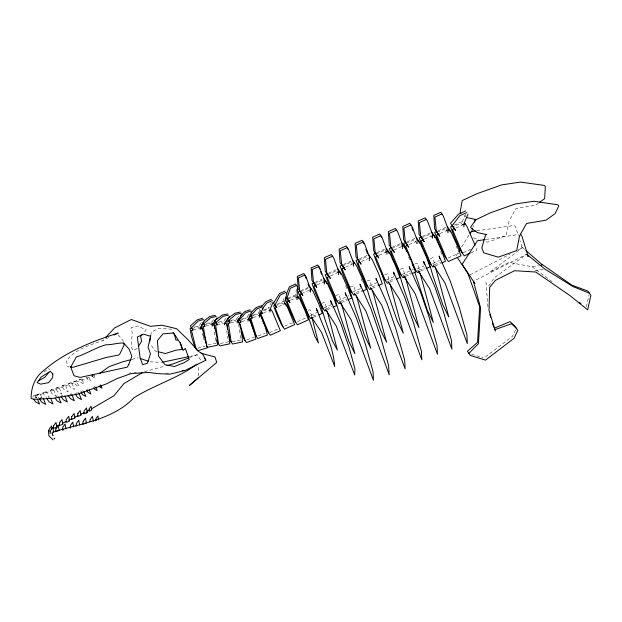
<?xml version="1.0" encoding="UTF-8"?>
<svg xmlns="http://www.w3.org/2000/svg" width="622" height="622" viewBox="0 0 622 622"><rect width="100%" height="100%" fill="white"/><g stroke="black" fill="none" stroke-linecap="round" stroke-linejoin="round"><path stroke-width="0.47" stroke-dasharray="3.11 2.33" d="M198.371 375.929L198.628 364.982M296.22 289.082L295.901 297.852M150.687 335.491L151.434 332.109L158.937 328.191L171.011 329.178L172.146 331.098M108.827 337.583L102.98 340.327C90.12 345.327 74.928 348.95 66.445 360.877L67.712 366.716L69.019 366.817M211.161 324.847L211.534 322.958M586.375 306.794L589.003 294.999M472.93 227.473L473.459 225.669M283.072 301.312L284.526 296.865M515.56 329.839L512.559 336.238L484.025 358.015M271.433 302.292L268.774 307.431L268.828 308.971M465.925 214.256L462.379 221.113L462.519 224.97L461.174 223.041L452.971 226.719M137.268 348.499L132.727 350.481C129.252 343.142 134.235 335.344 130.962 327.817L137.82 326.014L146.217 329.971L143.946 332.459M456.19 255.79L458.173 252.571M461.641 246.942L469.074 234.891M247.152 316.979L249.982 312.454M258.534 312.928L261.364 308.411M488.736 286.05L493.992 278.073L526.663 254.196L473.435 281.3M199.437 325.29L201.987 321.636M36.426 398.134L35.407 395.071L32.717 396.439M41.581 397.427L40.306 393.594L36.69 394.877L39.046 398.321M49.348 398.749L46.541 391.704L42.926 392.995L45.282 396.439L46.907 397.357M53.461 389.131L49.846 390.414L52.209 393.858L56.268 396.167L53.461 389.131L49.846 390.414M59.051 387.086L55.444 388.369L57.799 391.813L61.858 394.123L59.051 387.086L55.444 388.369M65.31 384.793L61.695 386.083L64.05 389.527L68.117 391.837L65.31 384.793L61.695 386.083M71.662 382.476L68.047 383.758L70.403 387.203L74.461 389.512L71.662 382.476L68.047 383.758M76.607 380.788L73.684 381.83L75.596 384.621L78.885 386.487L76.607 380.788L73.684 381.83M81.925 378.93L79.289 379.871L81.016 382.375L83.97 384.062L81.925 378.93L79.289 379.871M80.697 391.907L82.874 390.795M93.432 387.281L95.018 386.472M211.721 322.017L215.15 317.889M224.006 320.625L227.434 316.497M236.687 318.775L239.54 315.331M51.937 432.896L54.378 439.109L55.031 438.37L53.702 439.311M102.957 340.436L103.439 339.915M44.123 372.026L48.376 368.558L49.76 369.608M538.636 202.982L535.62 205.167L516.112 208.44L509.099 220.927L506.23 235.59L487.835 242.137L485.113 241.328M470.061 274.792L510.265 254.025M517.963 250.044L522.247 247.836L519.938 240.605M36.69 394.877L40.306 393.594M42.926 392.995L46.541 391.704M35.166 397.963L36.83 397.116L33.681 397.823M69.967 394.729L71.631 393.882L70.706 393.796M343.484 264.513L351.065 261.108M342.497 266.014L350.699 262.336L352.036 264.264L351.966 262.336M359.438 258.838L367.866 255.059M328.665 273.12L336.245 269.715M358.451 260.338L366.653 256.661L367.548 257.951M327.677 274.621L335.88 270.943L337.225 272.871L337.147 270.943M377.025 252.586L384.606 249.181M345.389 267.25L352.13 264.226M376.038 254.087L384.24 250.409L385.578 252.338L385.477 249.445M392.676 247.02L400.257 243.614M361.343 261.574L368.084 258.55M315.416 282.248L322.165 279.216M330.57 275.857L337.311 272.833M391.689 248.52L399.892 244.835L401.229 246.771M407.107 241.88L415.535 238.102M314.273 283.749L321.932 280.312L324.443 283.92M378.93 255.323L385.671 252.299M300.706 290.808L308.147 287.465M406.119 243.389L414.322 239.703L417.004 243.567M422.556 236.383L430.984 232.605M300.403 291.912L307.913 288.538L310.378 292.076M393.85 250.083L401.322 246.732M317.197 284.806L323.183 282.116L323.121 280.312M421.568 237.892L429.771 234.206L432.453 238.07M438.106 230.855L446.534 227.077M288.04 298.241L296.523 294.439M409.012 244.617L415.753 241.593M263.557 310.036L269.45 307.385M287.582 299.376L294.727 296.165L297.075 299.532M437.118 232.356L445.321 228.678L448.003 232.535M277.008 304.29L283.749 301.266M453.959 225.218L463.227 221.059M263.712 310.813L267.81 308.971M301.639 293.677L309.142 290.303L309.08 288.538M275.546 305.799L282.108 302.852L283.181 304.399L276.619 307.346M424.461 239.128L431.202 236.103M290.552 300.255L296.484 297.588M440.011 233.592L446.752 230.568M263.394 312.983L268.447 310.712M455.864 227.955L462.605 224.931M352.674 292.045L361.942 287.885M369.476 285.988L377.896 282.209M337.855 300.651L348.81 295.73M323.837 308.038L331.425 304.632M386.215 280.11L395.483 275.95M269.559 332.669L277.987 328.882M284.697 326.169L292.286 322.764M356.266 294.027L362.159 291.376M310.603 315.346L318.876 311.638M401.866 274.543L411.134 270.383M411.974 270.01L413.661 269.256M297.417 321.644L306.739 317.461M372.22 288.351L377.274 286.081M341.447 302.634L347.34 299.983M417.137 269.031L423.877 266.006M327.304 309.834L332.358 307.563M389.8 282.093L394.861 279.83M432.585 263.541L439.326 260.517M313.177 317.484L317.313 315.626M405.458 276.526L411.352 273.882M448.135 258.006L459.09 253.092M420.729 271.013L424.943 269.124M463.149 252.742L470.737 249.344M435.338 265.897L441.231 263.254M470.955 252.835L476.849 250.192L475.62 246.833M189.492 357.642L199.25 353.902M356.111 292.464L361.475 290.474M372.065 286.789L377.43 284.798M389.644 280.53L395.009 278.547M404.401 275.297L410.66 272.98M418.839 270.158L425.098 267.841M434.288 264.669L440.547 262.352M340.397 301.398L346.656 299.081M326.153 308.761L332 306.599M312.866 316.124L316.963 314.608M241.507 319.273L247.587 317.111M252.89 315.23L258.97 313.06M239.82 320.618L246.024 318.41M251.202 316.567L257.407 314.359M241.694 321.714L246.382 320.05M253.076 317.671L258.387 315.774M94.49 375.501L48.92 391.813L33.432 396.548L34.14 397.567M39.831 398.166L42.071 397.365M55.926 396.579L57.411 396.051M61.454 395.779L62.946 395.25M128.855 373.286L130.597 372.671M75.604 393.384L77.089 392.855M86.598 389.473L88.231 388.89M246.778 339.907L254.592 337.132M258.161 335.857L265.104 333.392M308.24 310.269L309.958 309.67L311.552 315.945M430.245 258.55L432.998 257.617L434.871 264.941M414.796 264.047L417.549 263.106L419.422 270.438M400.366 269.178L403.118 268.245L405.217 276.487M384.715 274.745L387.467 273.812L389.1 280.219M367.135 281.004L369.88 280.063L371.521 286.478M350.256 286.991L353.926 285.739L355.559 292.153M335.445 295.598L339.107 294.346L340.973 301.67M321.527 303.342L324.948 302.175L326.783 309.359M194.461 327.118L199.74 325.524M191.864 328.618L198.146 326.721L199.133 328.136M193.217 329.924L199.382 328.066M197.827 348.258L204.871 346.135M144.506 371.668L164.161 366.311M131.957 359.392L138.239 357.759M33.464 395.506L35.407 395.071M189.516 356.492L197.042 354.82L201.233 360.846M206.426 323.541L211.807 322.406M203.783 324.777L210.174 323.424L212.149 326.262M218.711 322.149L224.091 321.014M216.067 323.386L222.458 322.033M230.498 320.486L236.772 319.164M205.68 326.006L211.41 324.793M228.748 321.535L235.139 320.182L236.127 321.597M217.047 324.801L223.446 323.456M230.645 322.756L236.376 321.551M208.028 344.891L216.091 343.188L214.069 330.049M220.312 343.5L228.375 341.797L226.354 328.657M232.092 341.836L241.056 339.946L238.599 323.984M524.494 249.305L520.995 246.219L522.247 247.836L489.864 272.148L508.959 262.398L532.098 266.76L538.403 265.656M534.842 270.718L543.853 269.139M486.101 239.423L518.67 234.478M476.701 230.863L514.371 225.428L515.622 227.053L518.499 236.088M134.438 372.43L136.358 372.314M150.058 361.833L161.642 362.362M165.39 373.122L169.254 373.293M87.064 377.406L86.52 377.352L87.912 379.389L90.307 380.75L88.907 377.352M100.15 384.653L100.609 384.691M77.836 392.591L78.753 392.676M49.348 396.984L50.265 397.069M157.257 351.554L155.64 351.205L149.708 343.507M473.342 237.829L478.777 239.447M471.554 354.198L483.138 357.743M463.996 215.5L465.52 216.557M532.098 266.76L552.826 282.194M118.133 334.931L123.055 340.459L123.444 342.224M259.288 309.173L260.618 311.086M92.32 376.046L93.113 377.196L95.15 378.355L93.953 375.463M51.914 433.153L54.378 439.109M51.984 432.858L54.238 438.082M456.183 246.079L457.271 248.714M440.633 251.615L441.721 254.242M408.576 256.987L409.665 259.615M361.195 278.866L362.292 281.494M345.653 285.716L347.473 290.101M202.756 333.952L204.366 340.366M202.694 333.478L203.277 336.144M203.472 337.031L204.444 341.478M485.984 282.1L488.114 309.165M446.596 228.678L446.666 230.607M401.128 243.871L401.198 245.807"/><path stroke-width="0.93" d="M269.956 312.065L270.103 309.352L273.237 301.903M297.075 299.532L297.518 286.921L295.52 284.036L289.401 286.789L286.517 293.763M310.378 292.076L310.541 288.966L305.868 276.557L303.769 273.532L297.339 276.417L298.163 288.763L302.867 295.442L301.219 293.156M324.443 283.92L324.614 280.747L319.848 268.09L317.702 265.003L311.148 267.95L311.98 280.545L316.785 287.356L314.273 283.749M338.562 274.8L338.749 271.41L333.649 257.858L331.347 254.553L324.326 257.702L325.228 271.184L330.36 278.485L327.677 274.621M353.382 266.2L353.568 262.803L348.468 249.251L346.166 245.947L339.145 249.095L340.047 262.585L345.179 269.878L342.497 266.014M369.344 260.525L369.522 257.127L364.422 243.575L362.121 240.271L355.108 243.42L356.002 256.909L361.141 264.202L358.451 260.338M386.923 254.266L387.109 250.876L382.001 237.324L379.708 234.02L372.687 237.169L373.589 250.65L378.72 257.943L376.038 254.087M402.574 248.699L402.761 245.309L397.652 231.757L395.359 228.453L388.338 231.602L389.24 245.084L394.371 252.377L390.904 247.478L389.489 233.25L396.509 230.101M417.004 243.567L417.191 240.17L412.091 226.618L409.789 223.314L402.776 226.47L403.67 239.952L408.809 247.245L407.006 244.741M432.453 238.07L432.64 234.681L427.539 221.129L425.238 217.824L418.225 220.973L419.119 234.455L424.258 241.748L421.568 237.892M448.003 232.535L448.19 229.145L443.089 215.593L440.788 212.289L433.775 215.437L434.669 228.927L439.808 236.22L438.005 233.716M463.864 226.898L464.043 223.508L467.962 214.201M50.11 433.596L50.483 430.727L52.792 427.501L53.717 432.313M70.099 428.231L70.48 425.355L72.782 422.128L73.715 426.949M76.071 426.272L76.444 423.403L78.753 420.177L79.678 424.989M89.863 421.584L90.112 419.663L92.414 416.437L93.347 421.257M48.897 431.862L49.301 429.017L51.657 425.868L51.828 428.123M65.955 422.276L66.36 419.438L68.715 416.281L69.571 420.993L66.842 422.315M88.829 411.095L89.156 408.802L91.061 406.252L91.753 410.053L89.568 411.158M149.824 341.369L150.687 335.491M247.991 321.24L248.38 318.736L251.77 312.158M259.374 317.197L259.763 314.685L263.153 308.115M200.121 329.559L200.657 327.055L204.358 320.657M284.402 303.233L286.897 293.747M471.616 231.983L472.666 228.375M474.516 222.054L475.309 219.348M485.751 234.362L481.793 247.898L483.784 252.843L498.276 257.15L516.672 250.604L519.549 235.94L526.562 223.453L546.069 220.18L555.104 213.618L558.766 205.968L557.95 204.793L533.746 201.248L515.047 204.047L490.455 212.802L475.682 219.893L470.582 227.224L471.398 228.398L477.486 232.628L486.832 234.634M212.149 326.262L212.942 323.774L217.132 317.718M224.433 324.871L225.226 322.383L229.417 316.326M237.114 323.02L237.907 320.532L242.098 314.475M138.372 346.563L141.668 341.144L140.595 336.502L142.236 334.333M458.671 251.77L460.156 249.36M470.061 233.281L471.056 231.672L475.76 230.995M262.282 308.909L266.706 303.101L272.319 300.582M96.052 420.488L95.679 420.946L95.982 418.614L97.848 415.994L98.603 419.904M48.913 372.329L44.885 377.243L38.416 380.882M261.652 306.483L265.781 301.779L271.394 299.26M105.406 337.8L114.588 327.95L131.281 319.521L150.485 326.309L162.07 325.22L176.656 328.727L187.782 339.503L198.783 351.609L202.547 353.809L205.882 360.2L185.115 370.448L169.86 374.18L158.276 373.651L148.464 372.461L131.211 373.55L117.286 378.503L105.997 384.077L77.54 394.2L53.43 398.282L34.008 399.316L31.1 398.422C31.1 389.73 33.409 381.348 39.186 374.654C60.964 353.669 89.817 342.131 118.172 333.05L113.927 335.11M87.313 412.588L83.706 413.871L84.102 411.025L86.458 407.877L87.313 412.588L86.03 412.899M468.887 353.382L478.442 343.671L480.588 308.014L473.435 281.3L474.881 283.562L462.177 264.218L477.478 240.737L485.144 239.571M240.193 316.054L244.78 311.622L250.083 309.74M250.923 312.641L256.163 307.579L261.465 305.69M198.325 377.756L189.562 385.345L216.736 362.47L215.018 356.95L201.023 353.226M204.032 320.835L209.979 316.45L215.453 315.3M539.391 202.43L544.662 198.605L545.307 186.623L544.491 185.449L520.412 182.083L501.713 184.882L477.113 193.636L462.216 200.541L460.132 212.211L460.949 213.385M99.714 373.363L109.06 366.685L122.985 361.732L131.063 359.625M197.057 364.181C177.635 378.394 154.132 385.026 133.87 397.839C112.621 420.083 80.013 423.481 52.108 432.368M142.757 372.407L123.933 383.572L113.95 395.755L91.131 409.089M91.924 375.47L92.764 375.043M51.245 428.861L53.85 427.571M56.446 426.28L59.051 424.989M62.519 423.271L65.986 421.553M68.591 420.262L72.059 418.544M74.656 417.253L78.123 415.535M80.728 414.244L84.195 412.526M86.792 411.243L89.397 409.952M332.498 256.202L325.477 259.351L326.892 273.587L329.022 276.549M410.94 224.97L403.919 228.118L405.334 242.347L407.464 245.317L405.645 246.133L415.457 269.792M426.389 219.473L419.368 222.622L420.783 236.85L422.913 239.82M441.939 213.945L434.918 217.094L436.333 231.322L438.463 234.292M296.523 285.482L290.396 288.227L286.897 298.474L288.748 301.064M342.644 264.894L340.117 266.029L343.803 276.106L349.929 289.681L353.739 295.162L355.419 294.4M285.063 291.104L279.449 293.623L273.587 303.054L276.619 307.346L274.916 304.967L280.367 294.945L285.98 292.426M465.66 210.897L458.639 214.046L450.522 223.282L455.662 230.575L452.971 226.719M357.759 259.592L356.072 260.354L359.757 270.43L365.884 284.005L369.693 289.487L371.381 288.725M327.825 273.493L325.298 274.629L328.984 284.713L335.11 298.288L338.92 303.761L340.599 303.007M376.178 252.96L373.651 254.095L377.344 264.171L383.463 277.754L387.273 283.228L388.96 282.474M466.811 212.545L459.79 215.694L452.194 225.677L454.317 228.647L452.497 229.464L462.309 253.123M344.549 267.631L342.022 268.766L351.834 292.426M352.915 263.876L354.657 263.09M391.837 247.393L389.302 248.528L392.995 258.604L399.114 272.187L402.924 277.661L404.611 276.907M368.869 258.2L370.611 257.415M314.577 282.621L312.05 283.756L315.494 293.172L321.209 305.861L324.77 310.969L326.457 310.215M329.73 276.238L327.203 277.365L337.015 301.025M338.096 272.483L339.837 271.697L340.926 274.325M406.267 242.261L403.74 243.396L406.811 251.793M378.083 255.696L375.556 256.832L385.368 280.491M386.449 251.941L388.198 251.164M299.874 291.174L298.226 291.92L301.6 301.149L307.206 313.581L310.697 318.596L312.353 317.858M421.716 236.764L419.189 237.899L422.874 247.976L429.001 261.559L432.811 267.032L434.49 266.278M393.742 250.13L391.207 251.265L401.019 274.924M402.107 246.374L403.849 245.597L404.938 248.225M316.357 285.179L313.83 286.314L322.989 308.419M324 281.75L325.633 281.02L326.729 283.671M437.266 231.236L434.739 232.371L438.424 242.448L444.551 256.023L448.361 261.504L460.995 255.829L457.31 245.752L451.183 232.169L447.373 226.696M288.04 298.241L285.498 299.384L288.717 308.178L294.058 320.019L297.378 324.793L308.403 319.848L305.184 311.062L299.843 299.213L298.187 296.826L296.663 297.51M275.328 305.052L273.641 305.806L276.588 313.869L281.494 324.738L284.542 329.116L294.649 324.583L286.796 305.651L285.273 303.458L283.593 304.212M452.28 225.973L450.592 226.727L454.278 236.803L460.404 250.386L464.214 255.86L470.115 253.216M309.888 289.976L311.544 289.23M423.621 239.501L421.094 240.636L430.906 264.296M431.987 235.746L433.728 234.968L434.817 237.596M289.704 300.636L287.162 301.771L295.722 322.406M439.171 233.973L436.644 235.108L446.456 258.76M447.537 230.218L449.278 229.432L450.367 232.06M262.554 313.364L260.867 314.118L268.72 333.05M269.295 310.331L270.974 309.577L272.498 311.77L280.351 330.702L270.243 335.235L267.196 330.857L262.671 320.828M276.852 307.245L275.165 307.999L283.018 326.923M463.39 224.581L465.132 223.796M363.007 291.003L366.374 289.487L362.688 279.41L356.562 265.827L352.752 260.354M378.122 285.7L382.328 283.811L378.642 273.734L372.516 260.151L368.706 254.678M348.188 299.602L351.554 298.093L347.869 288.017L341.742 274.434L337.933 268.961M333.205 307.19L336.572 305.674L333.128 296.259L327.413 283.578L323.852 278.462M396.541 279.068L399.915 277.56L396.222 267.483L390.103 253.9L386.293 248.427M318.962 314.887L322.274 313.402L318.892 304.174L313.286 291.741L309.795 286.726M412.192 273.501L415.566 271.993L411.881 261.909L405.754 248.333L401.944 242.86M419.889 271.394L417.362 272.529L413.552 267.056L412.021 263.658M426.63 268.37L429.996 266.854L426.311 256.777L420.184 243.202L416.375 237.721M442.079 262.873L445.445 261.364L441.76 251.28L435.633 237.705L431.823 232.231M494.49 328.113L510.048 321.644L514.837 326.13L517.776 330.352L514.029 338.345L485.494 360.13L470.349 355.489L467.417 351.274L477.525 342.349L479.671 306.7L467.954 273.61L457.263 257.407M188.606 357.984L173.522 363.769L166.976 365.549M250.93 310.953L245.62 312.835L239.454 319.716L240.807 322.033M262.313 306.903L257.003 308.784L250.837 315.665L252.19 317.982M239.765 319.895L238.032 320.509L238.669 323.082M252.019 315.533L249.414 316.466L251.327 324.179L255.02 334.465L257.819 338.485L267.374 335.087L265.462 327.374L261.769 317.08L260.369 315.074L258.628 315.688M241.165 321.901L239.431 322.523L245.037 340.529M247.665 319.591L248.987 319.125L250.386 321.131L254.079 331.417L255.992 339.138L246.436 342.535L243.637 338.516L241.173 331.658M252.548 317.858L250.814 318.472L256.419 336.479M494.537 329.784L511.509 323.751L516.307 328.245M202.671 318.231L197.291 319.848L190.402 325.881L191.864 328.618M203.511 319.444L198.13 321.061L191.623 327.646L192.851 330.033M191.817 327.911L190.052 328.447L191.467 336.323L194.663 346.781L197.462 350.8L207.149 347.877L205.742 340.001L202.539 329.543L201.139 327.537L199.802 327.942M193.217 329.924L191.452 330.453L196.062 348.786M63.669 429.833L62.387 430.144L62.768 427.275L65.069 424.048L66.002 428.861M40.671 398.445L39.373 398.741L41.705 402.146L45.709 404.362L43.237 398.212M188.575 356.694L162.56 362.175M227.73 313.908L222.256 315.059L214.831 320.54L216.067 323.386M216.293 316.512L210.819 317.663L203.775 323.697L204.77 326.192M240.411 312.057L234.937 313.208L227.512 318.689L228.748 321.535M228.577 315.121L223.104 316.271L216.059 322.305L217.047 324.801M241.258 313.263L235.785 314.421L228.74 320.454L229.728 322.95M203.744 324.109L201.948 324.482L202.313 329.885M216.021 322.717L214.232 323.09L214.598 328.494M229.604 320.672L226.913 321.24L227.465 329.341M205.136 326.115L203.347 326.496L205.944 343.391M217.42 324.723L215.632 325.104L218.516 343.88M224.13 323.308L225.491 323.02L226.89 325.034L229.223 335.701L229.775 343.803L219.916 345.886L217.117 341.867L216.728 340.086M230.101 322.872L228.313 323.253L231.197 342.03M182.137 370.696L183.98 370.323M540.199 265.345L542.003 265.026M177.581 340.047L175.863 340.032L174.595 335.165L173.048 332.599M70.208 366.933L73.054 367.299L106.129 357.502L118.74 355.03L119.867 353.848L124.058 345.109L123.638 343.111M467.044 217.614L476.382 219.62M158.874 351.904L165.436 353.537L175.777 350.233L182.075 349.346L180.24 342.73M140.059 358.389L148.238 361.203M589.407 293.187L572.893 286.54L544.755 268.976L527.386 254.787M579.432 302.416L580.932 303.59M525.901 250.542L541.086 263.705L571.976 285.226L587.922 291.049L590.9 295.333L587.666 309.842L569.861 295.512L535.76 272.032L514.596 270.687L495.439 280.335L489.654 287.372L489.032 310.487L495.454 331.106M53.033 439.917L48.804 435.672L48.648 430.152M377.383 256.015L375.253 253.045L373.838 238.817L380.858 235.668L381.511 237.503M343.842 267.95L341.711 264.98L340.296 250.752L347.317 247.603L347.97 249.43M315.525 285.552L313.542 282.785L312.221 269.489L318.775 266.55L319.692 269.116M464.183 222.427L467.036 226.532L475.006 245.154M287.582 299.376L289.922 302.743L285.926 297.083M261.248 311.917L262.321 313.465L261.046 311.684L261.955 313.006M237.239 319.832L239.563 323.183L241.904 333.851L242.456 341.952L232.597 344.036L229.798 340.016L228.632 334.683M212.273 323.075L214.606 326.426L216.938 337.093L217.49 345.194L207.631 347.278L206.232 345.272M204.42 358.109L205.882 360.2M99.186 385.912L99.963 387.047L101.977 388.159L100.818 385.329M93.891 387.957L94.808 389.294L97.164 390.608L95.811 387.273M86.691 390.507L87.966 392.373L90.882 393.99L89.203 389.877M81.163 392.591L82.586 394.667L85.82 396.463L83.877 391.635M75.145 393.959L77.478 397.365L81.474 399.581L79.01 393.431M68.016 395.164L70.348 398.57L74.345 400.793L71.88 394.636M60.995 396.354L63.327 399.759L67.324 401.983L64.859 395.825M55.187 398.103L57.053 400.825L61.049 403.048L58.585 396.89M46.65 398.352L48.982 401.758L52.987 403.981L50.763 398.585M33.689 399.083L35.555 401.804L39.551 404.028L37.584 399.386M311.233 316.73L321.706 332.692L334.667 366.327C333.322 346.104 323.246 327.366 316.458 308.512L317.026 311M433.394 264.995L445.033 283.057L467.324 343.593L466.943 334.994L459.192 307.159L450.351 281.377L439.101 256.023L439.723 258.736M417.945 270.492L429.584 288.554L451.875 349.09L451.494 340.491L443.75 312.656L434.902 286.866L423.652 261.52L424.274 264.226M403.507 275.624L415.154 293.685L437.445 354.221L437.064 345.622L429.312 317.788L420.472 292.006L409.222 266.651L409.836 269.365M387.856 281.191L399.495 299.252L421.794 359.788L421.413 351.189L413.661 323.354L404.821 297.573L393.57 272.218L394.185 274.932M370.277 287.45L381.916 305.503L405.085 368.854L404.704 360.247L396.082 329.613L387.234 303.824L375.983 278.477L376.396 280.281M354.322 293.125L365.961 311.179L389.209 374.786L388.563 365.355L380.12 335.289L371.28 309.499L360.029 284.153L360.651 286.859M339.503 301.732L351.142 319.786L373.433 380.322L373.052 371.723L365.301 343.896L356.46 318.106L345.21 292.752L345.832 295.466M325.314 309.072L336.191 325.936L354.672 374.965L354.944 368.963L349.416 348.452L341.159 324.365L330.647 300.69L331.417 304.065M520.583 234.183L522.029 236.446L528.117 256.451L527.145 254.942M250.013 314.577L251.202 316.567M238.623 318.62L239.82 320.618M202.858 322.647L203.783 324.777M418.279 240.457L419.368 243.093M388.563 252.042L389.286 253.792M367.789 286.742L357.977 263.09L359.796 262.274L357.673 259.304L356.258 245.076L363.271 241.927L363.924 243.754M308.955 316.093L299.967 294.424L301.639 293.677L299.687 290.956L298.389 277.925L304.819 275.048L306.11 278.656M298.187 296.826L298.925 298.622M285.273 303.458L286.345 306.04M259.669 312.819L261.963 319.094M411.919 227.714L412.907 230.459M365.892 249.243L367.532 253.815M320.61 271.674L321.527 274.24M308.046 284.067L309.017 286.773M489.794 314.545L490.634 317.236M492.305 322.616L493.705 327.102M306.024 309.927L314.841 336.277L318.425 342.979L312.011 317.733M248.987 319.125L249.546 320.921M427.252 256.832L433.223 276.681L442.825 304.85L448.82 316.995L435.338 266.776M414.788 272.249L427.376 310.347L433.371 322.491L420.122 273.182M397.372 267.46L403.344 287.31L412.946 315.478L418.94 327.623L405.451 277.404M381.449 272.133L387.693 292.876L397.295 321.045L403.289 333.198L390.033 283.889M363.87 278.384L370.106 299.128L380.586 330.111L386.581 342.255L372.454 290.14M348.18 284.962L354.151 304.803L364.453 335.219L370.704 348.188L356.499 295.815M333.361 293.568L339.332 313.41L348.934 341.579L354.929 353.731L341.447 303.505M319.607 301.53L325.158 319.98L332.42 340.809L337.388 350.124L327.242 311.155M52.839 374.024L52.645 377.686L48.64 382.639L40.679 384.139L37.079 382.608L41.184 377.025L50.289 371.303L52.839 374.024M188.038 356.188L189.158 359.524L184.369 362.579L174.448 366.49L165.079 364.772L158.626 356.32L157.389 340.669L162.902 333.897L173.662 332.995L180.916 344.246L183.086 350.411L185.356 348.39L188.038 356.188M55.902 428.869L55.529 431.738L59.137 430.455L58.211 425.642L55.902 428.869M83.185 421.405L82.804 424.282L86.419 422.991L85.486 418.178L83.185 421.405M53.648 425.619L53.243 428.465L56.859 427.174L56.003 422.47L53.648 425.619M59.619 422.75L59.214 425.596L62.83 424.305L61.975 419.601L59.619 422.75M71.748 416.647L71.343 419.485L74.959 418.202L74.104 413.49L71.748 416.647M77.836 413.716L77.431 416.553L81.047 415.271L80.191 410.567L77.836 413.716M150.617 336.292L148.044 347.2L150.47 353.786L147.461 363.271L142.609 364.686L140.074 357.487L137.338 336.984L143.488 334.162L150.617 336.292M128.77 364.554L127.191 367.174L80.114 377.437L73.995 375.75L70.745 367.066L76.335 356.966C86.668 353.77 95.632 347.612 106.067 344.767L106.805 344.751C112.605 344.751 117.978 342.722 123.762 343.025L129.22 349.315L131.833 356.282L128.77 364.554"/></g></svg>
